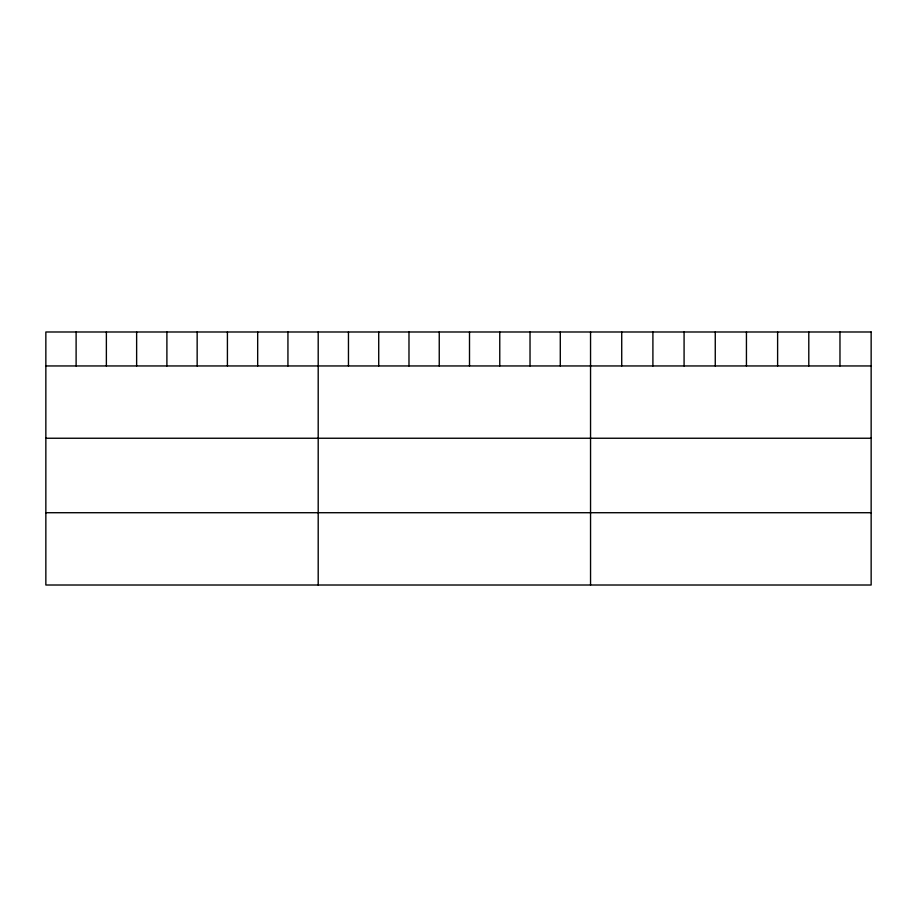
<?xml version="1.0" encoding="UTF-8"?>
<svg xmlns="http://www.w3.org/2000/svg" width="917" height="917" viewBox="0 0 917 917"><rect width="100%" height="100%" fill="white"/><g stroke="black" fill="none" stroke-linecap="round" stroke-linejoin="round"><path stroke-width="1.38" d="M45.85 365.952L871.15 365.952M45.85 438.246L871.15 438.246M45.85 512.718L871.15 512.718M839.972 331.988L839.972 365.952M808.794 331.988L808.794 365.952M777.616 331.988L777.616 365.952M746.438 331.988L746.438 365.952M715.26 331.988L715.26 365.952M684.082 331.988L684.082 365.952M652.904 331.988L652.904 365.952M621.726 331.988L621.726 365.952M590.548 331.988L590.548 585.012M560.287 331.988L560.287 365.952M530.026 331.988L530.026 365.952M499.765 331.988L499.765 365.952M469.504 331.988L469.504 365.952M439.243 331.988L439.243 365.952M408.982 331.988L408.982 365.952M378.721 331.988L378.721 365.952M348.46 331.988L348.46 365.952M318.199 331.988L318.199 585.012M287.938 331.988L287.938 365.952M257.677 331.988L257.677 365.952M227.416 331.988L227.416 365.952M197.155 331.988L197.155 365.952M166.894 331.988L166.894 365.952M136.633 331.988L136.633 365.952M106.372 331.988L106.372 365.952M76.111 331.988L76.111 365.952M871.15 331.988L45.85 331.988L45.85 585.012L871.15 585.012L871.15 331.988"/></g></svg>
